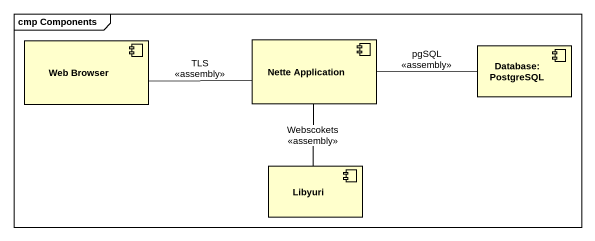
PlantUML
@startuml
mainframe cmp Components
component "Web Browser" as Web_Browser
component "Nette Application" as Nette_Application
component "Database:PostgreSQL" as Database_PostgreSQL
component Libyuri
Web_Browser -right- Nette_Application : TLS\n<<assembly>>
Nette_Application -right- Database_PostgreSQL : pgSQL\n<<assembly>>
Nette_Application -- Libyuri : Webscokets\n<<assembly>>
@enduml
